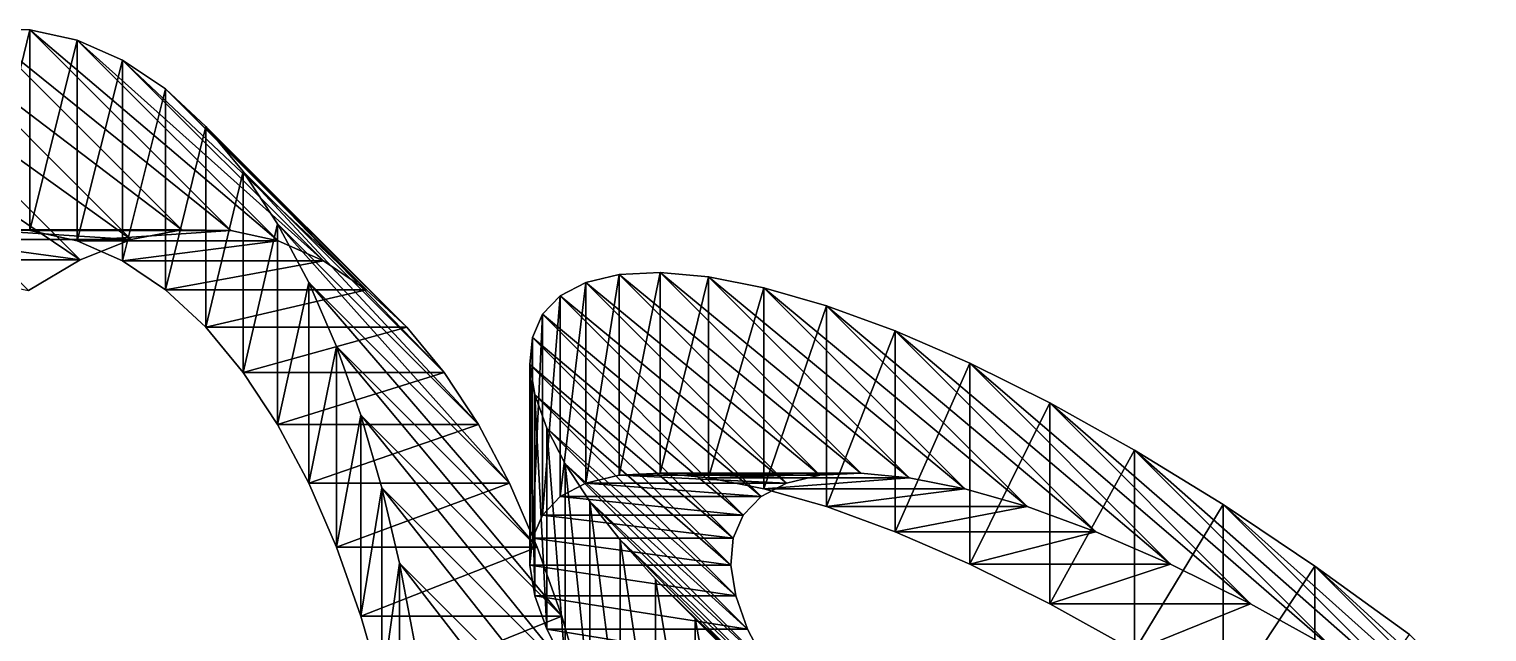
# Model space of a CAD drawing. Header units: metres. Extents: x -448 to 2284, y -539 to 1744.
# Drawn here: x 519 to 1426, y 1368 to 1744 of the extents above; entities that cross this region are included whole.
import ezdxf

# ---------------------------------------------------------------- set-up
doc = ezdxf.new("R2010")
doc.units = ezdxf.units.M

msp = doc.modelspace()

# ---------------------------------------------------------------- linework, layer by layer
for points in [[(613.6827, 1618.6553, -4460.635), (457.33752, 1737.6248, -4334.8804), (488.68268, 1743.6553, -4335.635), (488.68277, 1743.6554, -4335.635)], [(488.68268, 1618.6553, -4460.635), (519.22394, 1743.3254, -4331.3423), (488.68268, 1743.6553, -4335.635), (488.68277, 1743.6554, -4335.635)], [(644.22394, 1618.3254, -4456.3423), (488.68268, 1743.6553, -4335.635), (519.22394, 1743.3254, -4331.3423), (519.22406, 1743.3256, -4331.3423)], [(488.68268, 1743.6553, -4335.635), (644.22394, 1618.3254, -4456.3423), (613.6827, 1618.6553, -4460.635), (613.6828, 1618.6554, -4460.635)], [(519.22394, 1743.3254, -4331.3423), (488.68268, 1618.6553, -4460.635), (519.22394, 1618.3254, -4456.3423), (519.22406, 1618.3256, -4456.3423)], [(519.22394, 1618.3254, -4456.3423), (548.71655, 1736.8318, -4322.204), (519.22394, 1743.3254, -4331.3423), (519.22406, 1743.3256, -4331.3423)], [(673.71655, 1611.8318, -4447.204), (519.22394, 1743.3254, -4331.3423), (548.71655, 1736.8318, -4322.204), (548.7167, 1736.8319, -4322.204)], [(519.22394, 1743.3254, -4331.3423), (673.71655, 1611.8318, -4447.204), (644.22394, 1618.3254, -4456.3423), (644.22406, 1618.3256, -4456.3423)], [(582.3375, 1612.6248, -4459.8804), (425.44916, 1725.0947, -4328.9336), (457.33752, 1737.6248, -4334.8804), (457.33762, 1737.6249, -4334.8804)], [(457.33752, 1737.6248, -4334.8804), (613.6827, 1618.6553, -4460.635), (582.3375, 1612.6248, -4459.8804), (582.33765, 1612.6249, -4459.8804)], [(548.71655, 1736.8318, -4322.204), (519.22394, 1618.3254, -4456.3423), (548.71655, 1611.8318, -4447.204), (548.7167, 1611.8319, -4447.204)], [(548.71655, 1611.8318, -4447.204), (576.9361, 1724.4265, -4308.476), (548.71655, 1736.8318, -4322.204), (548.7167, 1736.8319, -4322.204)], [(701.9361, 1599.4265, -4433.476), (548.71655, 1736.8318, -4322.204), (576.9361, 1724.4265, -4308.476), (576.9362, 1724.4266, -4308.476)], [(548.71655, 1736.8318, -4322.204), (701.9361, 1599.4265, -4433.476), (673.71655, 1611.8318, -4447.204), (673.7167, 1611.8319, -4447.204)], [(550.44916, 1600.0947, -4453.9336), (393.29205, 1705.9852, -4317.706), (425.44916, 1725.0947, -4328.9336), (425.44925, 1725.0948, -4328.9336)], [(425.44916, 1725.0947, -4328.9336), (582.3375, 1612.6248, -4459.8804), (550.44916, 1600.0947, -4453.9336), (550.4493, 1600.0948, -4453.9336)], [(576.9361, 1724.4265, -4308.476), (548.71655, 1611.8318, -4447.204), (576.9361, 1599.4265, -4433.476), (576.9362, 1599.4266, -4433.476)], [(576.9361, 1599.4265, -4433.476), (603.6798, 1706.414, -4290.4634), (576.9361, 1724.4265, -4308.476), (576.9362, 1724.4266, -4308.476)], [(728.6798, 1581.414, -4415.4634), (576.9361, 1724.4265, -4308.476), (603.6798, 1706.414, -4290.4634), (603.67993, 1706.4141, -4290.4634)], [(576.9361, 1724.4265, -4308.476), (728.6798, 1581.414, -4415.4634), (701.9361, 1599.4265, -4433.476), (701.9362, 1599.4266, -4433.476)], [(393.29205, 1705.9852, -4317.706), (550.44916, 1600.0947, -4453.9336), (518.29205, 1580.9852, -4442.706), (518.2922, 1580.9854, -4442.706)], [(603.6798, 1706.414, -4290.4634), (576.9361, 1599.4265, -4433.476), (603.6798, 1581.414, -4415.4634), (603.67993, 1581.4141, -4415.4634)], [(603.6798, 1581.414, -4415.4634), (628.77014, 1683.1472, -4268.5195), (603.6798, 1706.414, -4290.4634), (603.67993, 1706.4141, -4290.4634)], [(753.77014, 1558.1472, -4393.5195), (603.6798, 1706.414, -4290.4634), (628.77014, 1683.1472, -4268.5195), (628.77026, 1683.1473, -4268.5195)], [(603.6798, 1706.414, -4290.4634), (753.77014, 1558.1472, -4393.5195), (728.6798, 1581.414, -4415.4634), (728.67993, 1581.4141, -4415.4634)], [(628.77014, 1683.1472, -4268.5195), (603.6798, 1581.414, -4415.4634), (628.77014, 1558.1472, -4393.5195), (628.77026, 1558.1473, -4393.5195)], [(628.77014, 1558.1472, -4393.5195), (652.05725, 1655.0251, -4243.042), (628.77014, 1683.1472, -4268.5195), (628.77026, 1683.1473, -4268.5195)], [(777.05725, 1530.0251, -4368.042), (628.77014, 1683.1472, -4268.5195), (652.05725, 1655.0251, -4243.042), (652.0574, 1655.0253, -4243.042)], [(628.77014, 1683.1472, -4268.5195), (777.05725, 1530.0251, -4368.042), (753.77014, 1558.1472, -4393.5195), (753.77026, 1558.1473, -4393.5195)], [(652.05725, 1655.0251, -4243.042), (628.77014, 1558.1472, -4393.5195), (652.05725, 1530.0251, -4368.042), (652.0574, 1530.0253, -4368.042)], [(652.05725, 1530.0251, -4368.042), (673.41974, 1622.4866, -4214.4663), (652.05725, 1655.0251, -4243.042), (652.0574, 1655.0253, -4243.042)], [(798.41974, 1497.4866, -4339.4663), (652.05725, 1655.0251, -4243.042), (673.41974, 1622.4866, -4214.4663), (673.41986, 1622.4867, -4214.4663)], [(652.05725, 1655.0251, -4243.042), (798.41974, 1497.4866, -4339.4663), (777.05725, 1530.0251, -4368.042), (777.0574, 1530.0253, -4368.042)], [(582.3375, 1612.6248, -4459.8804), (488.68268, 1618.6553, -4460.635), (457.33752, 1612.6248, -4459.8804), (457.33762, 1612.6249, -4459.8804)], [(613.6827, 1618.6553, -4460.635), (519.22394, 1618.3254, -4456.3423), (488.68268, 1618.6553, -4460.635), (488.68277, 1618.6554, -4460.635)], [(488.68268, 1618.6553, -4460.635), (582.3375, 1612.6248, -4459.8804), (613.6827, 1618.6553, -4460.635), (613.6828, 1618.6554, -4460.635)], [(519.22394, 1618.3254, -4456.3423), (613.6827, 1618.6553, -4460.635), (644.22394, 1618.3254, -4456.3423), (644.22406, 1618.3256, -4456.3423)], [(644.22394, 1618.3254, -4456.3423), (548.71655, 1611.8318, -4447.204), (519.22394, 1618.3254, -4456.3423), (519.22406, 1618.3256, -4456.3423)], [(548.71655, 1611.8318, -4447.204), (644.22394, 1618.3254, -4456.3423), (673.71655, 1611.8318, -4447.204), (673.7167, 1611.8319, -4447.204)], [(673.41974, 1622.4866, -4214.4663), (652.05725, 1530.0251, -4368.042), (673.41974, 1497.4866, -4339.4663), (673.41986, 1497.4867, -4339.4663)], [(673.41974, 1497.4866, -4339.4663), (692.76733, 1586.0068, -4183.2627), (673.41974, 1622.4866, -4214.4663), (673.41986, 1622.4867, -4214.4663)], [(817.76733, 1461.0068, -4308.2627), (673.41974, 1622.4866, -4214.4663), (692.76733, 1586.0068, -4183.2627), (692.76746, 1586.007, -4183.2627)], [(673.41974, 1622.4866, -4214.4663), (817.76733, 1461.0068, -4308.2627), (798.41974, 1497.4866, -4339.4663), (798.41986, 1497.4867, -4339.4663)], [(550.44916, 1600.0947, -4453.9336), (457.33752, 1612.6248, -4459.8804), (425.44916, 1600.0947, -4453.9336), (425.44925, 1600.0948, -4453.9336)], [(457.33752, 1612.6248, -4459.8804), (550.44916, 1600.0947, -4453.9336), (582.3375, 1612.6248, -4459.8804), (582.33765, 1612.6249, -4459.8804)], [(673.71655, 1611.8318, -4447.204), (576.9361, 1599.4265, -4433.476), (548.71655, 1611.8318, -4447.204), (548.7167, 1611.8319, -4447.204)], [(576.9361, 1599.4265, -4433.476), (673.71655, 1611.8318, -4447.204), (701.9361, 1599.4265, -4433.476), (701.9362, 1599.4266, -4433.476)], [(425.44916, 1600.0947, -4453.9336), (518.29205, 1580.9852, -4442.706), (550.44916, 1600.0947, -4453.9336), (550.4493, 1600.0948, -4453.9336)], [(701.9361, 1599.4265, -4433.476), (603.6798, 1581.414, -4415.4634), (576.9361, 1599.4265, -4433.476), (576.9362, 1599.4266, -4433.476)], [(603.6798, 1581.414, -4415.4634), (701.9361, 1599.4265, -4433.476), (728.6798, 1581.414, -4415.4634), (728.67993, 1581.4141, -4415.4634)], [(1010.9192, 1465.9326, -5253.5684), (865.19403, 1586.0071, -5086.101), (885.9192, 1590.9326, -5128.5684), (885.9193, 1590.9327, -5128.5684)], [(885.9192, 1590.9326, -5128.5684), (865.19403, 1461.0071, -5211.101), (885.9192, 1465.9326, -5253.5684), (885.9193, 1465.9327, -5253.5684)], [(865.19403, 1461.0071, -5211.101), (885.9192, 1590.9326, -5128.5684), (865.19403, 1586.0071, -5086.101), (865.19415, 1586.0072, -5086.101)], [(1036.4043, 1467.1577, -5292.4966), (885.9192, 1590.9326, -5128.5684), (911.40424, 1592.1577, -5167.4966), (911.40436, 1592.1578, -5167.4966)], [(911.40424, 1592.1577, -5167.4966), (885.9192, 1465.9326, -5253.5684), (911.40424, 1467.1577, -5292.4966), (911.40436, 1467.1578, -5292.4966)], [(885.9192, 1465.9326, -5253.5684), (911.40424, 1592.1577, -5167.4966), (885.9192, 1590.9326, -5128.5684), (885.9193, 1590.9327, -5128.5684)], [(885.9192, 1590.9326, -5128.5684), (1036.4043, 1467.1577, -5292.4966), (1010.9192, 1465.9326, -5253.5684), (1010.9193, 1465.9327, -5253.5684)], [(911.40424, 1467.1577, -5292.4966), (941.52765, 1589.445, -5202.6025), (911.40424, 1592.1577, -5167.4966), (911.40436, 1592.1578, -5167.4966)], [(1066.5276, 1464.445, -5327.6025), (911.40424, 1592.1577, -5167.4966), (941.52765, 1589.445, -5202.6025), (941.5278, 1589.4451, -5202.6025)], [(911.40424, 1592.1577, -5167.4966), (1066.5276, 1464.445, -5327.6025), (1036.4043, 1467.1577, -5292.4966), (1036.4044, 1467.1578, -5292.4966)], [(941.52765, 1589.445, -5202.6025), (911.40424, 1467.1577, -5292.4966), (941.52765, 1464.445, -5327.6025), (941.5278, 1464.4451, -5327.6025)], [(941.52765, 1464.445, -5327.6025), (976.1153, 1582.5894, -5233.6343), (941.52765, 1589.445, -5202.6025), (941.5278, 1589.4451, -5202.6025)], [(1101.1154, 1457.5894, -5358.6343), (941.52765, 1589.445, -5202.6025), (976.1153, 1582.5894, -5233.6343), (976.1154, 1582.5895, -5233.6343)], [(941.52765, 1589.445, -5202.6025), (1101.1154, 1457.5894, -5358.6343), (1066.5276, 1464.445, -5327.6025), (1066.5277, 1464.4451, -5327.6025)], [(728.6798, 1581.414, -4415.4634), (628.77014, 1558.1472, -4393.5195), (603.6798, 1581.414, -4415.4634), (603.67993, 1581.4141, -4415.4634)], [(628.77014, 1558.1472, -4393.5195), (728.6798, 1581.414, -4415.4634), (753.77014, 1558.1472, -4393.5195), (753.77026, 1558.1473, -4393.5195)], [(692.76733, 1586.0068, -4183.2627), (673.41974, 1497.4866, -4339.4663), (692.76733, 1461.0068, -4308.2627), (692.76746, 1461.007, -4308.2627)], [(692.76733, 1461.0068, -4308.2627), (710.0412, 1546.0925, -4149.9316), (692.76733, 1586.0068, -4183.2627), (692.76746, 1586.007, -4183.2627)], [(835.0412, 1421.0925, -4274.9316), (692.76733, 1586.0068, -4183.2627), (710.0412, 1546.0925, -4149.9316), (710.0413, 1546.0927, -4149.9316)], [(692.76733, 1586.0068, -4183.2627), (835.0412, 1421.0925, -4274.9316), (817.76733, 1461.0068, -4308.2627), (817.76746, 1461.007, -4308.2627)], [(990.19403, 1461.0071, -5211.101), (849.2979, 1577.6461, -5040.4053), (865.19403, 1586.0071, -5086.101), (865.19415, 1586.0072, -5086.101)], [(865.19403, 1586.0071, -5086.101), (849.2979, 1452.6461, -5165.4053), (865.19403, 1461.0071, -5211.101), (865.19415, 1461.0072, -5211.101)], [(849.2979, 1452.6461, -5165.4053), (865.19403, 1586.0071, -5086.101), (849.2979, 1577.6461, -5040.4053), (849.29803, 1577.6462, -5040.4053)], [(865.19403, 1586.0071, -5086.101), (1010.9192, 1465.9326, -5253.5684), (990.19403, 1461.0071, -5211.101), (990.19415, 1461.0072, -5211.101)], [(976.1153, 1582.5894, -5233.6343), (941.52765, 1464.445, -5327.6025), (976.1153, 1457.5894, -5358.6343), (976.1154, 1457.5895, -5358.6343)], [(976.1153, 1457.5894, -5358.6343), (1014.9453, 1571.4222, -5260.3774), (976.1153, 1582.5894, -5233.6343), (976.1154, 1582.5895, -5233.6343)], [(1139.9453, 1446.4222, -5385.3774), (976.1153, 1582.5894, -5233.6343), (1014.9453, 1571.4222, -5260.3774), (1014.94543, 1571.4224, -5260.3774)], [(976.1153, 1582.5894, -5233.6343), (1139.9453, 1446.4222, -5385.3774), (1101.1154, 1457.5894, -5358.6343), (1101.1155, 1457.5895, -5358.6343)], [(974.2979, 1452.6461, -5165.4053), (838.24603, 1566.143, -4991.82), (849.2979, 1577.6461, -5040.4053), (849.29803, 1577.6462, -5040.4053)], [(849.2979, 1577.6461, -5040.4053), (838.24603, 1441.143, -5116.82), (849.2979, 1452.6461, -5165.4053), (849.29803, 1452.6462, -5165.4053)], [(838.24603, 1441.143, -5116.82), (849.2979, 1577.6461, -5040.4053), (838.24603, 1566.143, -4991.82), (838.24615, 1566.1431, -4991.82)], [(849.2979, 1577.6461, -5040.4053), (990.19403, 1461.0071, -5211.101), (974.2979, 1452.6461, -5165.4053), (974.29803, 1452.6462, -5165.4053)], [(1014.9453, 1571.4222, -5260.3774), (976.1153, 1457.5894, -5358.6343), (1014.9453, 1446.4222, -5385.3774), (1014.94543, 1446.4224, -5385.3774)], [(1014.9453, 1446.4222, -5385.3774), (1057.7491, 1555.8129, -5282.6562), (1014.9453, 1571.4222, -5260.3774), (1014.94543, 1571.4224, -5260.3774)], [(1182.7491, 1430.8129, -5407.6562), (1014.9453, 1571.4222, -5260.3774), (1057.7491, 1555.8129, -5282.6562), (1057.7493, 1555.813, -5282.6562)], [(1014.9453, 1571.4222, -5260.3774), (1182.7491, 1430.8129, -5407.6562), (1139.9453, 1446.4222, -5385.3774), (1139.9454, 1446.4224, -5385.3774)], [(963.24603, 1441.143, -5116.82), (831.9999, 1551.8102, -4940.7026), (838.24603, 1566.143, -4991.82), (838.24615, 1566.1431, -4991.82)], [(838.24603, 1566.143, -4991.82), (831.9999, 1426.8102, -5065.7026), (838.24603, 1441.143, -5116.82), (838.24615, 1441.1431, -5116.82)], [(831.9999, 1426.8102, -5065.7026), (838.24603, 1566.143, -4991.82), (831.9999, 1551.8102, -4940.7026), (832, 1551.8103, -4940.7026)], [(838.24603, 1566.143, -4991.82), (974.2979, 1452.6461, -5165.4053), (963.24603, 1441.143, -5116.82), (963.24615, 1441.1431, -5116.82)], [(753.77014, 1558.1472, -4393.5195), (652.05725, 1530.0251, -4368.042), (628.77014, 1558.1472, -4393.5195), (628.77026, 1558.1473, -4393.5195)], [(652.05725, 1530.0251, -4368.042), (753.77014, 1558.1472, -4393.5195), (777.05725, 1530.0251, -4368.042), (777.0574, 1530.0253, -4368.042)], [(956.9999, 1426.8102, -5065.7026), (830.4676, 1534.9792, -4887.4297), (831.9999, 1551.8102, -4940.7026), (832, 1551.8103, -4940.7026)], [(831.9999, 1551.8102, -4940.7026), (830.4676, 1409.9792, -5012.4297), (831.9999, 1426.8102, -5065.7026), (832, 1426.8103, -5065.7026)], [(830.4676, 1409.9792, -5012.4297), (831.9999, 1551.8102, -4940.7026), (830.4676, 1534.9792, -4887.4297), (830.4677, 1534.9794, -4887.4297)], [(831.9999, 1551.8102, -4940.7026), (963.24603, 1441.143, -5116.82), (956.9999, 1426.8102, -5065.7026), (957, 1426.8103, -5065.7026)], [(1057.7491, 1555.8129, -5282.6562), (1014.9453, 1446.4222, -5385.3774), (1057.7491, 1430.8129, -5407.6562), (1057.7493, 1430.813, -5407.6562)], [(1057.7491, 1430.8129, -5407.6562), (1104.2115, 1535.6687, -5300.33), (1057.7491, 1555.8129, -5282.6562), (1057.7493, 1555.813, -5282.6562)], [(1229.2115, 1410.6687, -5425.33), (1057.7491, 1555.8129, -5282.6562), (1104.2115, 1535.6687, -5300.33), (1104.2117, 1535.6688, -5300.33)], [(1057.7491, 1555.8129, -5282.6562), (1229.2115, 1410.6687, -5425.33), (1182.7491, 1430.8129, -5407.6562), (1182.7493, 1430.813, -5407.6562)], [(710.0412, 1546.0925, -4149.9316), (692.76733, 1461.0068, -4308.2627), (710.0412, 1421.0925, -4274.9316), (710.0413, 1421.0927, -4274.9316)], [(710.0412, 1421.0925, -4274.9316), (725.21545, 1503.2754, -4114.9966), (710.0412, 1546.0925, -4149.9316), (710.0413, 1546.0927, -4149.9316)], [(850.21545, 1378.2754, -4239.9966), (710.0412, 1546.0925, -4149.9316), (725.21545, 1503.2754, -4114.9966), (725.2156, 1503.2755, -4114.9966)], [(710.0412, 1546.0925, -4149.9316), (850.21545, 1378.2754, -4239.9966), (835.0412, 1421.0925, -4274.9316), (835.0413, 1421.0927, -4274.9316)], [(955.4676, 1409.9792, -5012.4297), (833.50323, 1515.9971, -4832.392), (830.4676, 1534.9792, -4887.4297), (830.4677, 1534.9794, -4887.4297)], [(830.4676, 1534.9792, -4887.4297), (956.9999, 1426.8102, -5065.7026), (955.4676, 1409.9792, -5012.4297), (955.4677, 1409.9794, -5012.4297)], [(830.4676, 1534.9792, -4887.4297), (833.50323, 1390.9971, -4957.392), (830.4676, 1409.9792, -5012.4297), (830.4677, 1409.9794, -5012.4297)], [(833.50323, 1390.9971, -4957.392), (830.4676, 1534.9792, -4887.4297), (833.50323, 1515.9971, -4832.392), (833.50336, 1515.9972, -4832.392)], [(1104.2115, 1535.6687, -5300.33), (1057.7491, 1430.8129, -5407.6562), (1104.2115, 1410.6687, -5425.33), (1104.2117, 1410.6688, -5425.33)], [(1104.2115, 1410.6687, -5425.33), (1153.9796, 1510.9412, -5313.3057), (1104.2115, 1535.6687, -5300.33), (1104.2117, 1535.6688, -5300.33)], [(1278.9796, 1385.9412, -5438.3057), (1104.2115, 1535.6687, -5300.33), (1153.9796, 1510.9412, -5313.3057), (1153.9797, 1510.9413, -5313.3057)], [(1104.2115, 1535.6687, -5300.33), (1278.9796, 1385.9412, -5438.3057), (1229.2115, 1410.6687, -5425.33), (1229.2117, 1410.6688, -5425.33)], [(777.05725, 1530.0251, -4368.042), (673.41974, 1497.4866, -4339.4663), (652.05725, 1530.0251, -4368.042), (652.0574, 1530.0253, -4368.042)], [(673.41974, 1497.4866, -4339.4663), (777.05725, 1530.0251, -4368.042), (798.41974, 1497.4866, -4339.4663), (798.41986, 1497.4867, -4339.4663)], [(958.50323, 1390.9971, -4957.392), (840.9106, 1495.2175, -4775.9883), (833.50323, 1515.9971, -4832.392), (833.50336, 1515.9972, -4832.392)], [(833.50323, 1515.9971, -4832.392), (955.4676, 1409.9792, -5012.4297), (958.50323, 1390.9971, -4957.392), (958.50336, 1390.9972, -4957.392)], [(833.50323, 1515.9971, -4832.392), (840.9106, 1370.2175, -4900.9883), (833.50323, 1390.9971, -4957.392), (833.50336, 1390.9972, -4957.392)], [(840.9106, 1370.2175, -4900.9883), (833.50323, 1515.9971, -4832.392), (840.9106, 1495.2175, -4775.9883), (840.9107, 1495.2177, -4775.9883)], [(1153.9796, 1510.9412, -5313.3057), (1104.2115, 1410.6687, -5425.33), (1153.9796, 1385.9412, -5438.3057), (1153.9797, 1385.9413, -5438.3057)], [(1153.9796, 1385.9412, -5438.3057), (1206.6628, 1481.6248, -5321.531), (1153.9796, 1510.9412, -5313.3057), (1153.9797, 1510.9413, -5313.3057)], [(1331.6628, 1356.6248, -5446.531), (1153.9796, 1510.9412, -5313.3057), (1206.6628, 1481.6248, -5321.531), (1206.663, 1481.6249, -5321.531)], [(1153.9796, 1510.9412, -5313.3057), (1331.6628, 1356.6248, -5446.531), (1278.9796, 1385.9412, -5438.3057), (1278.9797, 1385.9413, -5438.3057)], [(798.41974, 1497.4866, -4339.4663), (692.76733, 1461.0068, -4308.2627), (673.41974, 1497.4866, -4339.4663), (673.41986, 1497.4867, -4339.4663)], [(692.76733, 1461.0068, -4308.2627), (798.41974, 1497.4866, -4339.4663), (817.76733, 1461.0068, -4308.2627), (817.76746, 1461.007, -4308.2627)], [(725.21545, 1503.2754, -4114.9966), (710.0412, 1421.0925, -4274.9316), (725.21545, 1378.2754, -4239.9966), (725.2156, 1378.2755, -4239.9966)], [(725.21545, 1378.2754, -4239.9966), (738.2974, 1458.1075, -4079), (725.21545, 1503.2754, -4114.9966), (725.2156, 1503.2755, -4114.9966)], [(863.2974, 1333.1075, -4204), (725.21545, 1503.2754, -4114.9966), (738.2974, 1458.1075, -4079), (738.29755, 1458.1077, -4079)], [(725.21545, 1503.2754, -4114.9966), (863.2974, 1333.1075, -4204), (850.21545, 1378.2754, -4239.9966), (850.2156, 1378.2755, -4239.9966)], [(965.9106, 1370.2175, -4900.9883), (852.442, 1473.0015, -4718.622), (840.9106, 1495.2175, -4775.9883), (840.9107, 1495.2177, -4775.9883)], [(840.9106, 1495.2175, -4775.9883), (958.50323, 1390.9971, -4957.392), (965.9106, 1370.2175, -4900.9883), (965.9107, 1370.2177, -4900.9883)], [(840.9106, 1495.2175, -4775.9883), (852.442, 1348.0015, -4843.622), (840.9106, 1370.2175, -4900.9883), (840.9107, 1370.2177, -4900.9883)], [(852.442, 1348.0015, -4843.622), (840.9106, 1495.2175, -4775.9883), (852.442, 1473.0015, -4718.622), (852.44214, 1473.0016, -4718.622)], [(1206.6628, 1481.6248, -5321.531), (1153.9796, 1385.9412, -5438.3057), (1206.6628, 1356.6248, -5446.531), (1206.663, 1356.6249, -5446.531)], [(1206.6628, 1356.6248, -5446.531), (1261.837, 1447.7568, -5324.997), (1206.6628, 1481.6248, -5321.531), (1206.663, 1481.6249, -5321.531)], [(1386.837, 1322.7568, -5449.997), (1206.6628, 1481.6248, -5321.531), (1261.837, 1447.7568, -5324.997), (1261.8372, 1447.757, -5324.997)], [(1206.6628, 1481.6248, -5321.531), (1386.837, 1322.7568, -5449.997), (1331.6628, 1356.6248, -5446.531), (1331.663, 1356.6249, -5446.531)], [(977.442, 1348.0015, -4843.622), (867.80585, 1449.7097, -4660.6973), (852.442, 1473.0015, -4718.622), (852.44214, 1473.0016, -4718.622)], [(852.442, 1473.0015, -4718.622), (965.9106, 1370.2175, -4900.9883), (977.442, 1348.0015, -4843.622), (977.44214, 1348.0016, -4843.622)], [(852.442, 1473.0015, -4718.622), (867.80585, 1324.7097, -4785.6973), (852.442, 1348.0015, -4843.622), (852.44214, 1348.0016, -4843.622)], [(867.80585, 1324.7097, -4785.6973), (852.442, 1473.0015, -4718.622), (867.80585, 1449.7097, -4660.6973), (867.80597, 1449.7098, -4660.6973)], [(817.76733, 1461.0068, -4308.2627), (710.0412, 1421.0925, -4274.9316), (692.76733, 1461.0068, -4308.2627), (692.76746, 1461.007, -4308.2627)], [(710.0412, 1421.0925, -4274.9316), (817.76733, 1461.0068, -4308.2627), (835.0412, 1421.0925, -4274.9316), (835.0413, 1421.0927, -4274.9316)], [(974.2979, 1452.6461, -5165.4053), (865.19403, 1461.0071, -5211.101), (849.2979, 1452.6461, -5165.4053), (849.29803, 1452.6462, -5165.4053)], [(990.19403, 1461.0071, -5211.101), (885.9192, 1465.9326, -5253.5684), (865.19403, 1461.0071, -5211.101), (865.19415, 1461.0072, -5211.101)], [(865.19403, 1461.0071, -5211.101), (974.2979, 1452.6461, -5165.4053), (990.19403, 1461.0071, -5211.101), (990.19415, 1461.0072, -5211.101)], [(1010.9192, 1465.9326, -5253.5684), (911.40424, 1467.1577, -5292.4966), (885.9192, 1465.9326, -5253.5684), (885.9193, 1465.9327, -5253.5684)], [(885.9192, 1465.9326, -5253.5684), (990.19403, 1461.0071, -5211.101), (1010.9192, 1465.9326, -5253.5684), (1010.9193, 1465.9327, -5253.5684)], [(1036.4043, 1467.1577, -5292.4966), (941.52765, 1464.445, -5327.6025), (911.40424, 1467.1577, -5292.4966), (911.40436, 1467.1578, -5292.4966)], [(911.40424, 1467.1577, -5292.4966), (1010.9192, 1465.9326, -5253.5684), (1036.4043, 1467.1577, -5292.4966), (1036.4044, 1467.1578, -5292.4966)], [(941.52765, 1464.445, -5327.6025), (1036.4043, 1467.1577, -5292.4966), (1066.5276, 1464.445, -5327.6025), (1066.5277, 1464.4451, -5327.6025)], [(1066.5276, 1464.445, -5327.6025), (976.1153, 1457.5894, -5358.6343), (941.52765, 1464.445, -5327.6025), (941.5278, 1464.4451, -5327.6025)], [(976.1153, 1457.5894, -5358.6343), (1066.5276, 1464.445, -5327.6025), (1101.1154, 1457.5894, -5358.6343), (1101.1155, 1457.5895, -5358.6343)], [(738.2974, 1458.1075, -4079), (725.21545, 1378.2754, -4239.9966), (738.2974, 1333.1075, -4204), (738.29755, 1333.1077, -4204)], [(738.2974, 1333.1075, -4204), (749.3274, 1411.155, -4042.497), (738.2974, 1458.1075, -4079), (738.29755, 1458.1077, -4079)], [(874.3274, 1286.155, -4167.497), (738.2974, 1458.1075, -4079), (749.3274, 1411.155, -4042.497), (749.3275, 1411.1552, -4042.497)], [(738.2974, 1458.1075, -4079), (874.3274, 1286.155, -4167.497), (863.2974, 1333.1075, -4204), (863.29755, 1333.1077, -4204)], [(963.24603, 1441.143, -5116.82), (849.2979, 1452.6461, -5165.4053), (838.24603, 1441.143, -5116.82), (838.24615, 1441.1431, -5116.82)], [(849.2979, 1452.6461, -5165.4053), (963.24603, 1441.143, -5116.82), (974.2979, 1452.6461, -5165.4053), (974.29803, 1452.6462, -5165.4053)], [(1101.1154, 1457.5894, -5358.6343), (1014.9453, 1446.4222, -5385.3774), (976.1153, 1457.5894, -5358.6343), (976.1154, 1457.5895, -5358.6343)], [(1014.9453, 1446.4222, -5385.3774), (1101.1154, 1457.5894, -5358.6343), (1139.9453, 1446.4222, -5385.3774), (1139.9454, 1446.4224, -5385.3774)], [(992.80585, 1324.7097, -4785.6973), (886.66266, 1425.7019, -4602.6157), (867.80585, 1449.7097, -4660.6973), (867.80597, 1449.7098, -4660.6973)], [(867.80585, 1449.7097, -4660.6973), (977.442, 1348.0015, -4843.622), (992.80585, 1324.7097, -4785.6973), (992.80597, 1324.7098, -4785.6973)], [(867.80585, 1449.7097, -4660.6973), (886.66266, 1300.7019, -4727.6157), (867.80585, 1324.7097, -4785.6973), (867.80597, 1324.7098, -4785.6973)], [(886.66266, 1300.7019, -4727.6157), (867.80585, 1449.7097, -4660.6973), (886.66266, 1425.7019, -4602.6157), (886.6628, 1425.702, -4602.6157)], [(1139.9453, 1446.4222, -5385.3774), (1057.7491, 1430.8129, -5407.6562), (1014.9453, 1446.4222, -5385.3774), (1014.94543, 1446.4224, -5385.3774)], [(1057.7491, 1430.8129, -5407.6562), (1139.9453, 1446.4222, -5385.3774), (1182.7491, 1430.8129, -5407.6562), (1182.7493, 1430.813, -5407.6562)], [(1261.837, 1447.7568, -5324.997), (1206.6628, 1356.6248, -5446.531), (1261.837, 1322.7568, -5449.997), (1261.8372, 1322.757, -5449.997)], [(1261.837, 1322.7568, -5449.997), (1319.0513, 1409.4204, -5323.7437), (1261.837, 1447.7568, -5324.997), (1261.8372, 1447.757, -5324.997)], [(1444.0513, 1284.4204, -5448.7437), (1261.837, 1447.7568, -5324.997), (1319.0513, 1409.4204, -5323.7437), (1319.0514, 1409.4205, -5323.7437)], [(1261.837, 1447.7568, -5324.997), (1444.0513, 1284.4204, -5448.7437), (1386.837, 1322.7568, -5449.997), (1386.8372, 1322.757, -5449.997)], [(956.9999, 1426.8102, -5065.7026), (838.24603, 1441.143, -5116.82), (831.9999, 1426.8102, -5065.7026), (832, 1426.8103, -5065.7026)], [(838.24603, 1441.143, -5116.82), (956.9999, 1426.8102, -5065.7026), (963.24603, 1441.143, -5116.82), (963.24615, 1441.1431, -5116.82)], [(955.4676, 1409.9792, -5012.4297), (831.9999, 1426.8102, -5065.7026), (830.4676, 1409.9792, -5012.4297), (830.4677, 1409.9794, -5012.4297)], [(831.9999, 1426.8102, -5065.7026), (955.4676, 1409.9792, -5012.4297), (956.9999, 1426.8102, -5065.7026), (957, 1426.8103, -5065.7026)], [(1011.66266, 1300.7019, -4727.6157), (908.63367, 1401.3289, -4544.7695), (886.66266, 1425.7019, -4602.6157), (886.6628, 1425.702, -4602.6157)], [(886.66266, 1425.7019, -4602.6157), (992.80585, 1324.7097, -4785.6973), (1011.66266, 1300.7019, -4727.6157), (1011.6628, 1300.702, -4727.6157)], [(886.66266, 1425.7019, -4602.6157), (908.63367, 1276.3289, -4669.7695), (886.66266, 1300.7019, -4727.6157), (886.6628, 1300.702, -4727.6157)], [(908.63367, 1276.3289, -4669.7695), (886.66266, 1425.7019, -4602.6157), (908.63367, 1401.3289, -4544.7695), (908.6338, 1401.329, -4544.7695)], [(1182.7491, 1430.8129, -5407.6562), (1104.2115, 1410.6687, -5425.33), (1057.7491, 1430.8129, -5407.6562), (1057.7493, 1430.813, -5407.6562)], [(1104.2115, 1410.6687, -5425.33), (1182.7491, 1430.8129, -5407.6562), (1229.2115, 1410.6687, -5425.33), (1229.2117, 1410.6688, -5425.33)], [(835.0412, 1421.0925, -4274.9316), (725.21545, 1378.2754, -4239.9966), (710.0412, 1421.0925, -4274.9316), (710.0413, 1421.0927, -4274.9316)], [(725.21545, 1378.2754, -4239.9966), (835.0412, 1421.0925, -4274.9316), (850.21545, 1378.2754, -4239.9966), (850.2156, 1378.2755, -4239.9966)], [(749.3274, 1411.155, -4042.497), (738.2974, 1333.1075, -4204), (749.3274, 1286.155, -4167.497), (749.3275, 1286.1552, -4167.497)], [(749.3274, 1286.155, -4167.497), (758.3783, 1362.9929, -4006.05), (749.3274, 1411.155, -4042.497), (749.3275, 1411.1552, -4042.497)], [(883.3783, 1237.9929, -4131.05), (749.3274, 1411.155, -4042.497), (758.3783, 1362.9929, -4006.05), (758.3784, 1362.993, -4006.05)], [(749.3274, 1411.155, -4042.497), (883.3783, 1237.9929, -4131.05), (874.3274, 1286.155, -4167.497), (874.3275, 1286.1552, -4167.497)], [(830.4676, 1409.9792, -5012.4297), (958.50323, 1390.9971, -4957.392), (955.4676, 1409.9792, -5012.4297), (955.4677, 1409.9794, -5012.4297)], [(958.50323, 1390.9971, -4957.392), (830.4676, 1409.9792, -5012.4297), (833.50323, 1390.9971, -4957.392), (833.50336, 1390.9972, -4957.392)], [(1229.2115, 1410.6687, -5425.33), (1153.9796, 1385.9412, -5438.3057), (1104.2115, 1410.6687, -5425.33), (1104.2117, 1410.6688, -5425.33)], [(1153.9796, 1385.9412, -5438.3057), (1229.2115, 1410.6687, -5425.33), (1278.9796, 1385.9412, -5438.3057), (1278.9797, 1385.9413, -5438.3057)], [(1319.0513, 1409.4204, -5323.7437), (1261.837, 1322.7568, -5449.997), (1319.0513, 1284.4204, -5448.7437), (1319.0514, 1284.4205, -5448.7437)], [(1319.0513, 1284.4204, -5448.7437), (1377.8302, 1366.7423, -5317.8496), (1319.0513, 1409.4204, -5323.7437), (1319.0514, 1409.4205, -5323.7437)], [(1502.8302, 1241.7423, -5442.8496), (1319.0513, 1409.4204, -5323.7437), (1377.8302, 1366.7423, -5317.8496), (1377.8303, 1366.7424, -5317.8496)], [(1319.0513, 1409.4204, -5323.7437), (1502.8302, 1241.7423, -5442.8496), (1444.0513, 1284.4204, -5448.7437), (1444.0514, 1284.4205, -5448.7437)], [(1033.6337, 1276.3289, -4669.7695), (933.30383, 1376.9302, -4487.539), (908.63367, 1401.3289, -4544.7695), (908.6338, 1401.329, -4544.7695)], [(908.63367, 1401.3289, -4544.7695), (1011.66266, 1300.7019, -4727.6157), (1033.6337, 1276.3289, -4669.7695), (1033.6338, 1276.329, -4669.7695)], [(908.63367, 1401.3289, -4544.7695), (933.30383, 1251.9302, -4612.539), (908.63367, 1276.3289, -4669.7695), (908.6338, 1276.329, -4669.7695)], [(933.30383, 1251.9302, -4612.539), (908.63367, 1401.3289, -4544.7695), (933.30383, 1376.9302, -4487.539), (933.30396, 1376.9303, -4487.539)], [(833.50323, 1390.9971, -4957.392), (965.9106, 1370.2175, -4900.9883), (958.50323, 1390.9971, -4957.392), (958.50336, 1390.9972, -4957.392)], [(965.9106, 1370.2175, -4900.9883), (833.50323, 1390.9971, -4957.392), (840.9106, 1370.2175, -4900.9883), (840.9107, 1370.2177, -4900.9883)], [(1278.9796, 1385.9412, -5438.3057), (1206.6628, 1356.6248, -5446.531), (1153.9796, 1385.9412, -5438.3057), (1153.9797, 1385.9413, -5438.3057)], [(1206.6628, 1356.6248, -5446.531), (1278.9796, 1385.9412, -5438.3057), (1331.6628, 1356.6248, -5446.531), (1331.663, 1356.6249, -5446.531)], [(850.21545, 1378.2754, -4239.9966), (738.2974, 1333.1075, -4204), (725.21545, 1378.2754, -4239.9966), (725.2156, 1378.2755, -4239.9966)], [(738.2974, 1333.1075, -4204), (850.21545, 1378.2754, -4239.9966), (863.2974, 1333.1075, -4204), (863.29755, 1333.1077, -4204)], [(840.9106, 1370.2175, -4900.9883), (977.442, 1348.0015, -4843.622), (965.9106, 1370.2175, -4900.9883), (965.9107, 1370.2177, -4900.9883)], [(977.442, 1348.0015, -4843.622), (840.9106, 1370.2175, -4900.9883), (852.442, 1348.0015, -4843.622), (852.44214, 1348.0016, -4843.622)], [(1058.3038, 1251.9302, -4612.539), (960.22406, 1352.8319, -4431.2905), (933.30383, 1376.9302, -4487.539), (933.30396, 1376.9303, -4487.539)], [(933.30383, 1376.9302, -4487.539), (1033.6337, 1276.3289, -4669.7695), (1058.3038, 1251.9302, -4612.539), (1058.304, 1251.9303, -4612.539)], [(933.30383, 1376.9302, -4487.539), (960.22406, 1227.8319, -4556.2905), (933.30383, 1251.9302, -4612.539), (933.30396, 1251.9303, -4612.539)], [(960.22406, 1227.8319, -4556.2905), (933.30383, 1376.9302, -4487.539), (960.22406, 1352.8319, -4431.2905), (960.2242, 1352.832, -4431.2905)]]:
    msp.add_3dface(points)

doc.saveas('drawing.dxf')
